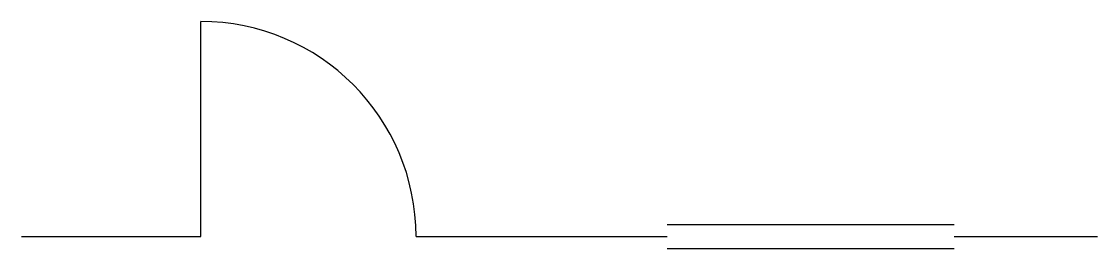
# Model space of a CAD drawing. Header units: millimetres. Extents: x 0 to 4500, y -50 to 900.
import ezdxf

# ---------------------------------------------------------------- set-up
doc = ezdxf.new("R2010")
doc.units = ezdxf.units.MM
for name, color, linetype in [('DOOR', 3, 'CONTINUOUS'), ('WALL', 7, 'CONTINUOUS'), ('WINDOW', 5, 'CONTINUOUS')]:
    doc.layers.add(name, color=color, linetype=linetype)

msp = doc.modelspace()

# ---------------------------------------------------------------- linework, layer by layer
at = {"layer": 'DOOR'}
msp.add_line((750, 0), (750, 900), dxfattribs=at)
msp.add_arc((750, 0), 900, 0, 90, dxfattribs=at)
at = {"layer": 'WALL'}
for p, q in [((0, 0), (750, 0)), ((1650, 0), (2700, 0)), ((3900, 0), (4500, 0))]:
    msp.add_line(p, q, dxfattribs=at)
at = {"layer": 'WINDOW'}
for p, q in [((2700, 50), (3900, 50)), ((2700, -50), (3900, -50))]:
    msp.add_line(p, q, dxfattribs=at)

doc.saveas('drawing.dxf')
